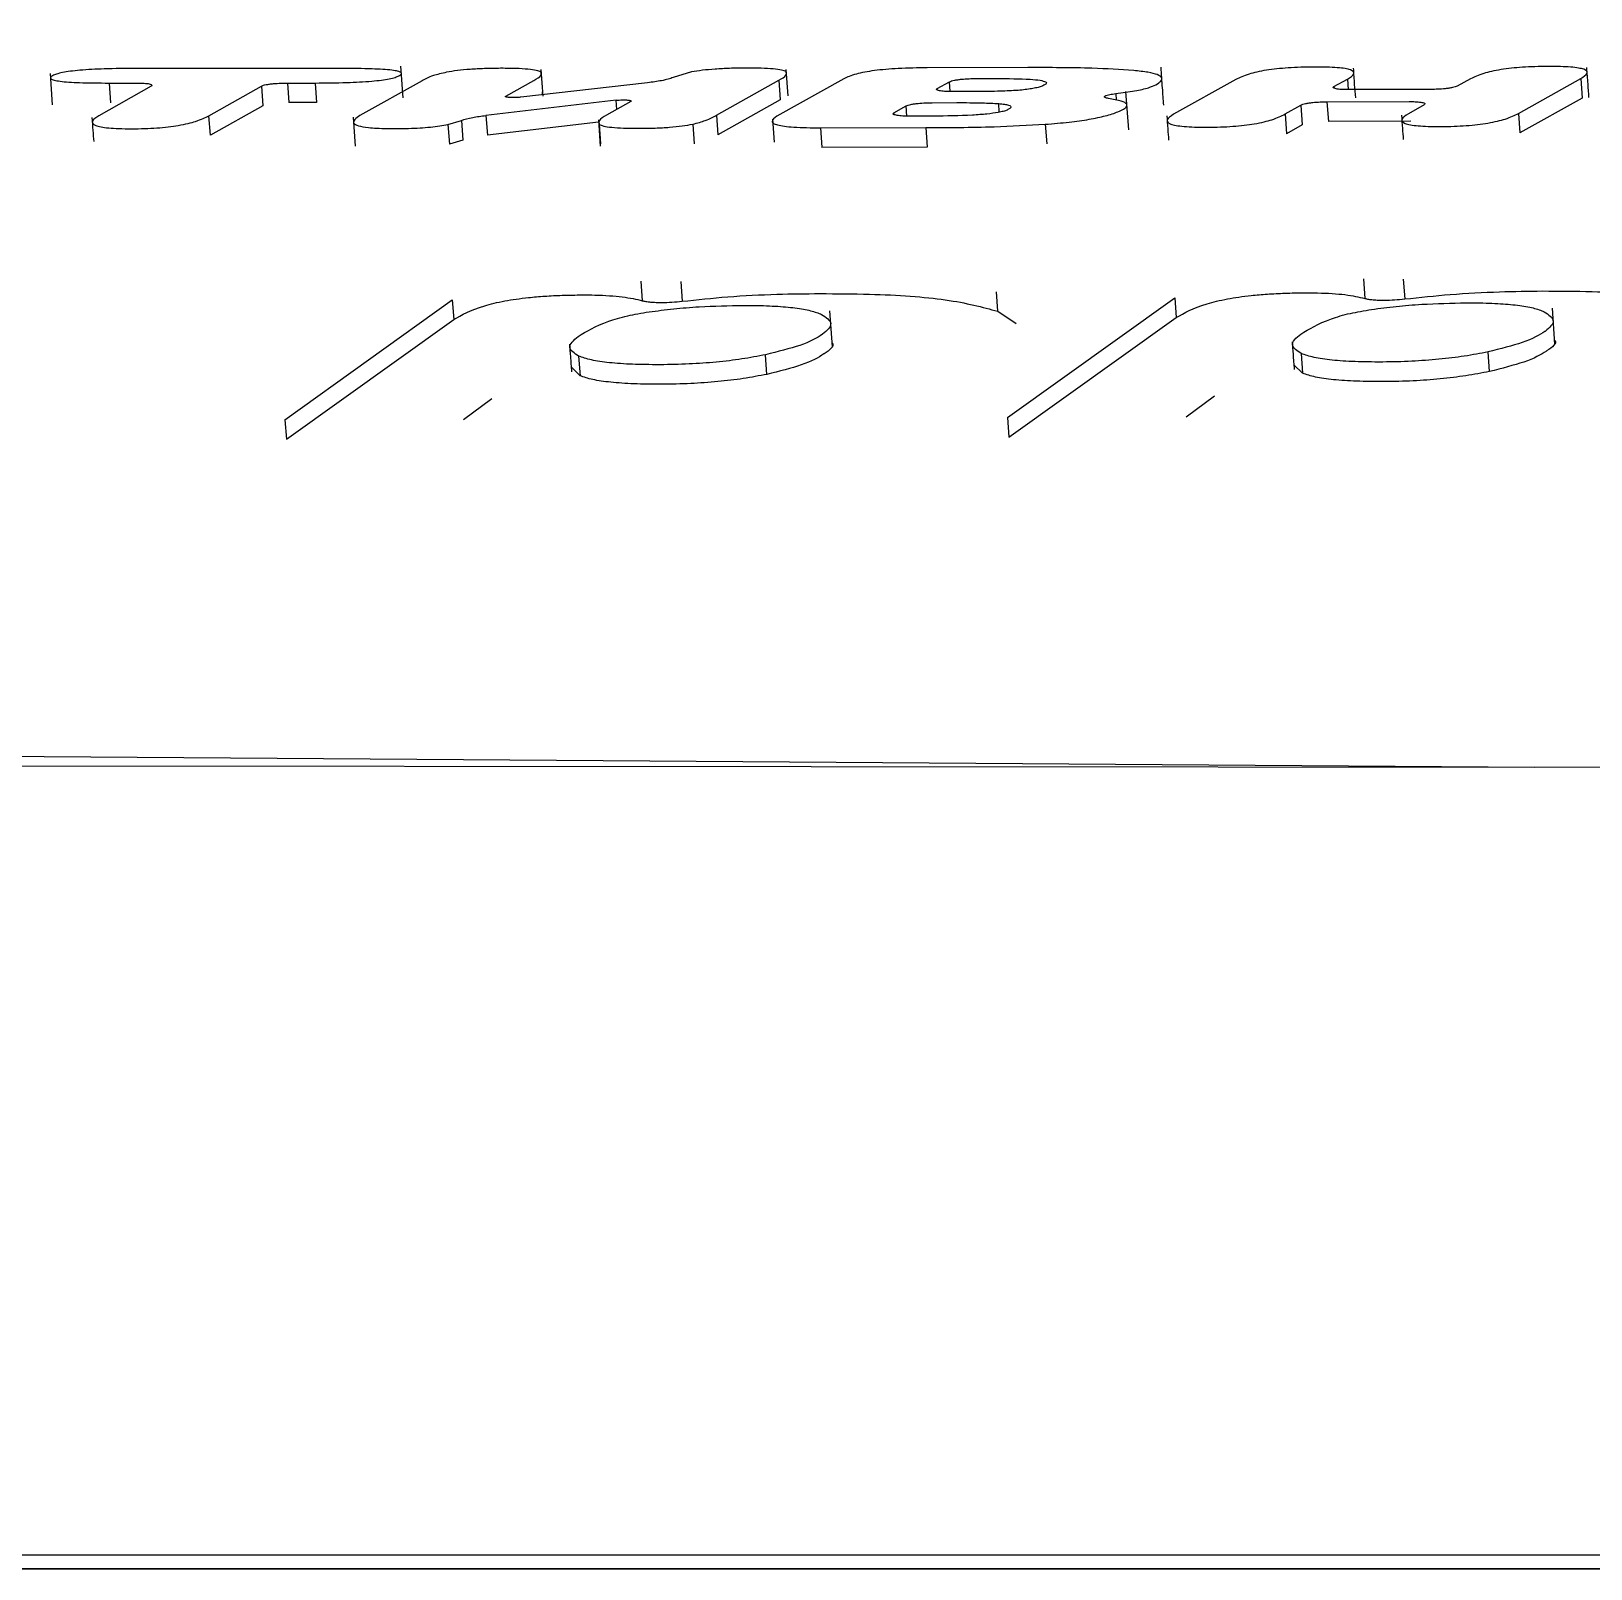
# Model space of a CAD drawing. Header units: millimetres. Extents: x -8045 to 6871, y -5915 to 5473.
# Drawn here: x -3849.11 to -3833.71, y -1022.93 to -1007.73 of the extents above; entities that cross this region are included whole.
import ezdxf

# ---------------------------------------------------------------- set-up
doc = ezdxf.new("R2010")
doc.units = ezdxf.units.MM
for name, color, linetype in [('DIKOM_ОБЪЕКТ', 7, 'Continuous'), ('DIKOM_РАЗМЕР_ЗОНА', 7, 'Continuous'), ('DIKOM_РАЗМЕР_ОБЪЕКТА', 7, 'Continuous')]:
    doc.layers.add(name, color=color, linetype=linetype)
doc.styles.add('style1', font='arial.ttf', dxfattribs={"width": 0.8})
doc.dimstyles.new('1-50', dxfattribs={"dimtxt": 300, "dimasz": 200, "dimexe": 100, "dimexo": 0, "dimgap": 100, "dimtad": 1, "dimtxsty": 'style1', "dimcen": 200, "dimclrd": 7, "dimclre": 7, "dimclrt": 7, "dimadec": 1, "dimazin": 2, "dimtfac": 1, "dimtmove": 0, "dimatfit": 2, "dimfxl": 0, "dimlwd": 25, "dimlwe": 18, "dimarcsym": 0})

# ---------------------------------------------------------------- blocks, each defined once
blk = doc.blocks.new('*D9')
at = {"layer": 'Defpoints', "color": 0, "linetype": 'Continuous', "transparency": 16777216}
for p in [(5663.543, -234.645), (-5019.6, -1388.727), (5663.543, -4701.469)]:
    blk.add_point(p, dxfattribs=at)
at = {"layer": 'DIKOM_РАЗМЕР_ОБЪЕКТА', "color": 7, "linetype": 'Continuous', "lineweight": 18, "transparency": 16777216}
for p, q in [((5663.543, -234.645), (5663.543, -4801.469)), ((-5019.6, -1388.727), (-5019.6, -4801.469))]:
    blk.add_line(p, q, dxfattribs=at)
at = {"layer": 'DIKOM_РАЗМЕР_ОБЪЕКТА', "color": 7, "linetype": 'Continuous', "lineweight": 25, "transparency": 16777216}
blk.add_line((-4819.6, -4701.469), (5463.543, -4701.469), dxfattribs=at)
at = {"layer": 'DIKOM_РАЗМЕР_ОБЪЕКТА', "color": 7, "linetype": 'Continuous', "transparency": 16777216}
for points in [[(-4819.6, -4668.136), (-4819.6, -4734.803), (-5019.6, -4701.469)], [(5463.543, -4668.136), (5463.543, -4734.803), (5663.543, -4701.469)]]:
    blk.add_solid(points, dxfattribs=at)
at = {"layer": 'DIKOM_РАЗМЕР_ОБЪЕКТА', "color": 7, "linetype": 'Continuous', "lineweight": 15, "transparency": 16777216, "insert": (-74.375, -4448.297), "char_height": 300, "attachment_point": 5, "style": 'style1'}
blk.add_mtext('10700', dxfattribs=at)
blk = doc.blocks.new('*D10')
at = {"layer": 'Defpoints', "color": 0, "linetype": 'Continuous', "transparency": 16777216}
for p in [(-1653.813, 3474.95), (-5616.456, -3083.398), (491.015, -3083.398)]:
    blk.add_point(p, dxfattribs=at)
at = {"layer": 'DIKOM_РАЗМЕР_ОБЪЕКТА', "color": 7, "linetype": 'Continuous', "lineweight": 18, "transparency": 16777216}
for p, q in [((-1653.813, 3474.95), (-5716.456, 3474.95)), ((491.015, -3083.398), (-5716.456, -3083.398))]:
    blk.add_line(p, q, dxfattribs=at)
at = {"layer": 'DIKOM_РАЗМЕР_ОБЪЕКТА', "color": 7, "linetype": 'Continuous', "lineweight": 25, "transparency": 16777216}
blk.add_line((-5616.456, 3274.95), (-5616.456, -2883.398), dxfattribs=at)
at = {"layer": 'DIKOM_РАЗМЕР_ОБЪЕКТА', "color": 7, "linetype": 'Continuous', "transparency": 16777216}
for points in [[(-5649.79, 3274.95), (-5583.123, 3274.95), (-5616.456, 3474.95)], [(-5649.79, -2883.398), (-5583.123, -2883.398), (-5616.456, -3083.398)]]:
    blk.add_solid(points, dxfattribs=at)
at = {"layer": 'DIKOM_РАЗМЕР_ОБЪЕКТА', "color": 7, "linetype": 'Continuous', "lineweight": 15, "transparency": 16777216, "insert": (-5869.628, -1326.858), "char_height": 300, "attachment_point": 5, "rotation": 90, "style": 'style1'}
blk.add_mtext('6550', dxfattribs=at)
blk = doc.blocks.new('*D11')
at = {"layer": 'Defpoints', "color": 0, "transparency": 16777216}
for p in [(6870.851, -184.645), (-7019.6, -1388.727), (-7019.6, -5814.648)]:
    blk.add_point(p, dxfattribs=at)
at = {"layer": 'DIKOM_РАЗМЕР_ЗОНА', "color": 7, "lineweight": 18, "transparency": 16777216}
for p, q in [((6870.851, -184.645), (6870.851, -5914.648)), ((-7019.6, -1388.727), (-7019.6, -5914.648))]:
    blk.add_line(p, q, dxfattribs=at)
at = {"layer": 'DIKOM_РАЗМЕР_ЗОНА', "color": 7, "lineweight": 25, "transparency": 16777216}
blk.add_line((6670.851, -5814.648), (-6819.6, -5814.648), dxfattribs=at)
at = {"layer": 'DIKOM_РАЗМЕР_ЗОНА', "color": 7, "transparency": 16777216}
for points in [[(-6819.6, -5781.314), (-6819.6, -5847.981), (-7019.6, -5814.648)], [(6670.851, -5781.314), (6670.851, -5847.981), (6870.851, -5814.648)]]:
    blk.add_solid(points, dxfattribs=at)
at = {"layer": 'DIKOM_РАЗМЕР_ЗОНА', "color": 7, "transparency": 16777216, "insert": (-74.375, -5561.374), "char_height": 300, "attachment_point": 5, "style": 'style1'}
blk.add_mtext('13900', dxfattribs=at)
blk = doc.blocks.new('*D12')
at = {"layer": 'Defpoints', "color": 0, "transparency": 16777216}
for p in [(-2189.606, 5472.652), (-7595.212, -5084.969), (-495.584, -5084.969)]:
    blk.add_point(p, dxfattribs=at)
at = {"layer": 'DIKOM_РАЗМЕР_ЗОНА', "color": 7, "lineweight": 18, "transparency": 16777216}
for p, q in [((-2189.606, 5472.652), (-7695.212, 5472.652)), ((-495.584, -5084.969), (-7695.212, -5084.969))]:
    blk.add_line(p, q, dxfattribs=at)
at = {"layer": 'DIKOM_РАЗМЕР_ЗОНА', "color": 7, "lineweight": 25, "transparency": 16777216}
blk.add_line((-7595.212, 5272.652), (-7595.212, -4884.969), dxfattribs=at)
at = {"layer": 'DIKOM_РАЗМЕР_ЗОНА', "color": 7, "transparency": 16777216}
for points in [[(-7628.545, 5272.652), (-7561.879, 5272.652), (-7595.212, 5472.652)], [(-7628.545, -4884.969), (-7561.879, -4884.969), (-7595.212, -5084.969)]]:
    blk.add_solid(points, dxfattribs=at)
at = {"layer": 'DIKOM_РАЗМЕР_ЗОНА', "color": 7, "transparency": 16777216, "insert": (-7848.384, -1452.593), "char_height": 300, "attachment_point": 5, "rotation": 90, "style": 'style1'}
blk.add_mtext('10550', dxfattribs=at)

msp = doc.modelspace()

# ---------------------------------------------------------------- linework, layer by layer
at = {"layer": 'DIKOM_ОБЪЕКТ', "color": 7, "linetype": 'Continuous', "lineweight": 15}
for p, q in [((-3848.925, -1008.153), (-3848.903, -1008.463)), ((-3846.041, -1008.103), (-3848.079, -1008.104)), ((-3845.25, -1008.224), (-3845.865, -1008.569)), ((-3845.436, -1008.392), (-3845.459, -1008.082)), ((-3844.424, -1008.376), (-3844.148, -1008.222)), ((-3844.055, -1008.377), (-3844.074, -1008.114)), ((-3842.588, -1008.138), (-3842.771, -1008.193)), ((-3842.342, -1008.565), (-3841.727, -1008.22)), ((-3841.086, -1008.205), (-3841.747, -1008.576)), ((-3841.727, -1008.22), (-3841.713, -1008.414)), ((-3841.634, -1008.374), (-3841.653, -1008.112)), ((-3839.269, -1008.095), (-3840.261, -1008.097)), ((-3840.162, -1008.301), (-3840.041, -1008.234)), ((-3840.034, -1008.331), (-3840.041, -1008.234)), ((-3839.783, -1008.203), (-3839.582, -1008.203)), ((-3837.213, -1008.211), (-3837.828, -1008.556)), ((-3836.244, -1008.282), (-3836.111, -1008.209)), ((-3836.111, -1008.209), (-3836.104, -1008.312)), ((-3834.894, -1008.205), (-3835.027, -1008.279)), ((-3834.421, -1008.547), (-3833.807, -1008.202)), ((-3833.807, -1008.202), (-3833.793, -1008.397)), ((-3847.926, -1008.278), (-3848.444, -1008.57)), ((-3848.342, -1008.247), (-3848.072, -1008.247)), ((-3848.342, -1008.247), (-3848.328, -1008.442)), ((-3847.356, -1008.57), (-3846.838, -1008.278)), ((-3846.838, -1008.278), (-3846.824, -1008.472)), ((-3846.579, -1008.247), (-3846.307, -1008.247)), ((-3846.579, -1008.247), (-3846.566, -1008.441)), ((-3846.307, -1008.247), (-3846.293, -1008.441)), ((-3844.424, -1008.376), (-3844.423, -1008.384)), ((-3843.023, -1008.244), (-3844.274, -1008.387)), ((-3844.063, -1008.333), (-3844.064, -1008.363)), ((-3840.16, -1008.317), (-3840.162, -1008.301)), ((-3839.773, -1008.331), (-3840.015, -1008.332)), ((-3838.399, -1008.352), (-3838.394, -1008.416)), ((-3838.271, -1008.711), (-3838.298, -1008.332)), ((-3836.244, -1008.282), (-3836.243, -1008.298)), ((-3835.285, -1008.31), (-3836.098, -1008.312)), ((-3846.824, -1008.472), (-3847.342, -1008.764)), ((-3846.293, -1008.441), (-3846.566, -1008.441)), ((-3843.332, -1008.418), (-3844.62, -1008.568)), ((-3843.189, -1008.43), (-3843.429, -1008.566)), ((-3843.326, -1008.508), (-3843.332, -1008.418)), ((-3841.713, -1008.414), (-3842.328, -1008.76)), ((-3840.59, -1008.542), (-3840.47, -1008.474)), ((-3840.589, -1008.559), (-3840.59, -1008.542)), ((-3840.463, -1008.574), (-3840.47, -1008.474)), ((-3840.211, -1008.442), (-3839.969, -1008.441)), ((-3839.549, -1008.536), (-3839.555, -1008.45)), ((-3836.726, -1008.553), (-3836.571, -1008.465)), ((-3836.571, -1008.465), (-3836.557, -1008.66)), ((-3836.313, -1008.433), (-3835.5, -1008.431)), ((-3836.313, -1008.433), (-3836.299, -1008.627)), ((-3835.354, -1008.462), (-3835.508, -1008.55)), ((-3833.793, -1008.397), (-3834.408, -1008.741)), ((-3847.342, -1008.764), (-3847.356, -1008.57)), ((-3845.931, -1008.584), (-3845.911, -1008.87)), ((-3844.995, -1008.656), (-3844.862, -1008.616)), ((-3844.995, -1008.656), (-3844.981, -1008.851)), ((-3844.862, -1008.616), (-3844.848, -1008.811)), ((-3844.62, -1008.568), (-3844.606, -1008.762)), ((-3843.507, -1008.634), (-3844.606, -1008.762)), ((-3843.508, -1008.611), (-3843.49, -1008.87)), ((-3843.501, -1008.655), (-3843.487, -1008.849)), ((-3842.576, -1008.654), (-3842.563, -1008.848)), ((-3842.342, -1008.565), (-3842.328, -1008.76)), ((-3841.789, -1008.604), (-3841.772, -1008.831)), ((-3841.316, -1008.69), (-3840.276, -1008.688)), ((-3841.316, -1008.69), (-3841.302, -1008.884)), ((-3840.201, -1008.574), (-3840.443, -1008.574)), ((-3840.276, -1008.688), (-3840.262, -1008.882)), ((-3839.095, -1008.655), (-3839.081, -1008.849)), ((-3836.726, -1008.553), (-3836.712, -1008.748)), ((-3836.557, -1008.66), (-3836.712, -1008.748)), ((-3835.486, -1008.625), (-3836.299, -1008.627)), ((-3834.421, -1008.547), (-3834.408, -1008.741)), ((-3844.848, -1008.811), (-3844.981, -1008.851)), ((-3840.262, -1008.882), (-3841.302, -1008.884)), ((-3843.09, -1010.204), (-3843.076, -1010.398)), ((-3842.696, -1010.21), (-3842.682, -1010.404)), ((-3835.953, -1010.182), (-3835.939, -1010.376)), ((-3835.559, -1010.187), (-3835.545, -1010.381)), ((-3846.605, -1011.574), (-3844.952, -1010.39)), ((-3844.952, -1010.39), (-3844.938, -1010.584)), ((-3839.565, -1010.503), (-3839.578, -1010.309)), ((-3839.468, -1011.553), (-3837.814, -1010.371)), ((-3837.814, -1010.371), (-3837.801, -1010.565)), ((-3841.198, -1010.855), (-3841.223, -1010.499)), ((-3839.565, -1010.503), (-3839.382, -1010.622)), ((-3834.061, -1010.828), (-3834.086, -1010.471)), ((-3846.591, -1011.768), (-3844.938, -1010.584)), ((-3839.454, -1011.746), (-3837.801, -1010.565)), ((-3843.704, -1010.946), (-3843.69, -1011.14)), ((-3841.845, -1011.126), (-3841.858, -1010.932)), ((-3836.567, -1010.921), (-3836.553, -1011.115)), ((-3834.708, -1011.098), (-3834.722, -1010.904)), ((-3843.69, -1011.14), (-3843.776, -1011.056)), ((-3836.553, -1011.115), (-3836.639, -1011.032)), ((-3844.563, -1011.367), (-3844.842, -1011.575)), ((-3837.425, -1011.342), (-3837.705, -1011.55)), ((-3846.605, -1011.574), (-3846.591, -1011.768)), ((-3839.468, -1011.553), (-3839.454, -1011.746)), ((-3814.907, -1015.024), (-3851.362, -1014.997)), ((-3834.261, -1015.01), (-3851.153, -1014.889)), ((-3747.063, -1022.794), (-4024.736, -1022.794)), ((-3747.321, -1022.929), (-4024.736, -1022.929)), ((-4024.735, -1022.929), (-3747.321, -1022.929))]:
    msp.add_line(p, q, dxfattribs=at)
for points, knots in [([(-3848.901, -1008.175), (-3848.901, -1008.175), (-3848.909, -1008.181), (-3848.926, -1008.192), (-3848.92, -1008.207), (-3848.888, -1008.22), (-3848.804, -1008.234), (-3848.619, -1008.246), (-3848.442, -1008.247), (-3848.342, -1008.247)], [0, 0, 0, 0, 0.001185, 0.119304, 0.226688, 0.329944, 0.435967, 0.681438, 1, 1, 1, 1]), ([(-3848.079, -1008.104), (-3848.181, -1008.104), (-3848.363, -1008.105), (-3848.59, -1008.117), (-3848.726, -1008.131), (-3848.805, -1008.144), (-3848.866, -1008.159), (-3848.889, -1008.169), (-3848.901, -1008.175)], [0, 0, 0, 0, 0.319369, 0.5652, 0.671457, 0.7749, 0.882721, 1, 1, 1, 1]), ([(-3846.307, -1008.247), (-3846.203, -1008.246), (-3846.019, -1008.245), (-3845.79, -1008.233), (-3845.651, -1008.219), (-3845.572, -1008.206), (-3845.508, -1008.191), (-3845.492, -1008.179), (-3845.474, -1008.174), (-3845.474, -1008.174)], [0, 0, 0, 0, 0.320508, 0.566644, 0.672895, 0.77569, 0.882354, 0.999462, 1, 1, 1, 1]), ([(-3845.474, -1008.174), (-3845.466, -1008.169), (-3845.449, -1008.158), (-3845.456, -1008.143), (-3845.488, -1008.13), (-3845.573, -1008.116), (-3845.76, -1008.105), (-3845.939, -1008.104), (-3846.041, -1008.103)], [0, 0, 0, 0, 0.117124, 0.22421, 0.32726, 0.433438, 0.679596, 1, 1, 1, 1]), ([(-3845.009, -1008.141), (-3845.056, -1008.152), (-3845.166, -1008.178), (-3845.219, -1008.207), (-3845.25, -1008.224)], [0, 0, 0, 0, 0.422082, 1, 1, 1, 1]), ([(-3844.467, -1008.102), (-3844.47, -1008.102), (-3844.525, -1008.102), (-3844.629, -1008.104), (-3844.776, -1008.111), (-3844.908, -1008.123), (-3844.975, -1008.135), (-3845.009, -1008.141)], [0, 0, 0, 0, 0.014729, 0.289406, 0.532419, 0.761938, 1, 1, 1, 1]), ([(-3844.077, -1008.139), (-3844.09, -1008.133), (-3844.114, -1008.122), (-3844.202, -1008.11), (-3844.323, -1008.103), (-3844.418, -1008.102), (-3844.467, -1008.102)], [0, 0, 0, 0, 0.242162, 0.476909, 0.72783, 1, 1, 1, 1]), ([(-3844.148, -1008.222), (-3844.118, -1008.206), (-3844.066, -1008.177), (-3844.074, -1008.15), (-3844.077, -1008.139)], [0, 0, 0, 0, 0.587385, 1, 1, 1, 1]), ([(-3842.771, -1008.193), (-3842.786, -1008.199), (-3842.815, -1008.209), (-3842.897, -1008.228), (-3842.975, -1008.238), (-3843.023, -1008.244)], [0, 0, 0, 0, 0.296731, 0.562441, 1, 1, 1, 1]), ([(-3842.046, -1008.1), (-3842.049, -1008.1), (-3842.104, -1008.1), (-3842.207, -1008.101), (-3842.354, -1008.109), (-3842.487, -1008.121), (-3842.554, -1008.132), (-3842.588, -1008.138)], [0, 0, 0, 0, 0.014729, 0.289407, 0.532414, 0.761944, 1, 1, 1, 1]), ([(-3841.656, -1008.136), (-3841.668, -1008.13), (-3841.693, -1008.119), (-3841.781, -1008.107), (-3841.902, -1008.101), (-3841.997, -1008.1), (-3842.046, -1008.1)], [0, 0, 0, 0, 0.242186, 0.476912, 0.727845, 1, 1, 1, 1]), ([(-3841.727, -1008.22), (-3841.697, -1008.203), (-3841.645, -1008.174), (-3841.653, -1008.147), (-3841.656, -1008.136)], [0, 0, 0, 0, 0.587274, 1, 1, 1, 1]), ([(-3840.261, -1008.097), (-3840.356, -1008.098), (-3840.494, -1008.1), (-3840.672, -1008.112), (-3840.786, -1008.124), (-3840.884, -1008.14), (-3841.003, -1008.167), (-3841.052, -1008.189), (-3841.086, -1008.205)], [0, 0, 0, 0, 0.256064, 0.367879, 0.476534, 0.588458, 0.710179, 1, 1, 1, 1]), ([(-3840.041, -1008.234), (-3840.035, -1008.232), (-3840.024, -1008.227), (-3839.995, -1008.22), (-3839.961, -1008.214), (-3839.913, -1008.208), (-3839.851, -1008.204), (-3839.804, -1008.203), (-3839.783, -1008.203)], [0, 0, 0, 0, 0.154953, 0.301251, 0.43938, 0.568375, 0.800807, 1, 1, 1, 1]), ([(-3839.582, -1008.203), (-3839.462, -1008.203), (-3839.298, -1008.204), (-3839.142, -1008.219), (-3839.082, -1008.236), (-3839.082, -1008.252), (-3839.099, -1008.263), (-3839.103, -1008.266)], [0, 0, 0, 0, 0.42864, 0.593219, 0.744081, 0.930391, 1, 1, 1, 1]), ([(-3838.222, -1008.123), (-3838.356, -1008.115), (-3838.671, -1008.095), (-3839.05, -1008.095), (-3839.269, -1008.095)], [0, 0, 0, 0, 0.42331, 1, 1, 1, 1]), ([(-3838.003, -1008.264), (-3837.983, -1008.252), (-3837.945, -1008.228), (-3837.938, -1008.194), (-3837.98, -1008.164), (-3838.073, -1008.14), (-3838.172, -1008.129), (-3838.222, -1008.123)], [0, 0, 0, 0, 0.214962, 0.425908, 0.619752, 0.807181, 1, 1, 1, 1]), ([(-3837.925, -1008.465), (-3837.929, -1008.409), (-3837.938, -1008.284), (-3837.947, -1008.159), (-3837.952, -1008.09)], [0, 0, 0, 0, 0.452433, 1, 1, 1, 1]), ([(-3836.43, -1008.089), (-3836.433, -1008.089), (-3836.48, -1008.089), (-3836.568, -1008.091), (-3836.695, -1008.097), (-3836.811, -1008.107), (-3836.957, -1008.126), (-3837.111, -1008.162), (-3837.176, -1008.194), (-3837.213, -1008.211)], [0, 0, 0, 0, 0.007697, 0.124575, 0.231079, 0.333767, 0.439497, 0.683505, 1, 1, 1, 1]), ([(-3836.111, -1008.209), (-3836.083, -1008.191), (-3836.033, -1008.159), (-3836.054, -1008.123), (-3836.129, -1008.104), (-3836.21, -1008.095), (-3836.312, -1008.09), (-3836.391, -1008.089), (-3836.43, -1008.089)], [0, 0, 0, 0, 0.324709, 0.57326, 0.67989, 0.783015, 0.890192, 1, 1, 1, 1]), ([(-3836.029, -1008.395), (-3836.033, -1008.351), (-3836.04, -1008.253), (-3836.047, -1008.155), (-3836.05, -1008.101)], [0, 0, 0, 0, 0.452469, 1, 1, 1, 1]), ([(-3833.807, -1008.202), (-3833.779, -1008.185), (-3833.729, -1008.153), (-3833.75, -1008.117), (-3833.824, -1008.099), (-3833.903, -1008.089), (-3834.007, -1008.084), (-3834.128, -1008.083), (-3834.256, -1008.085), (-3834.381, -1008.091), (-3834.495, -1008.101), (-3834.64, -1008.12), (-3834.792, -1008.156), (-3834.857, -1008.187), (-3834.894, -1008.205)], [0, 0, 0, 0, 0.161186, 0.284845, 0.337925, 0.389211, 0.442298, 0.500584, 0.558655, 0.611609, 0.662757, 0.715753, 0.839146, 1, 1, 1, 1]), ([(-3833.725, -1008.389), (-3833.728, -1008.345), (-3833.735, -1008.247), (-3833.742, -1008.149), (-3833.746, -1008.095)], [0, 0, 0, 0, 0.452449, 1, 1, 1, 1]), ([(-3848.072, -1008.247), (-3848.052, -1008.247), (-3848.007, -1008.248), (-3847.962, -1008.252), (-3847.934, -1008.258), (-3847.921, -1008.264), (-3847.915, -1008.271), (-3847.922, -1008.276), (-3847.926, -1008.278)], [0, 0, 0, 0, 0.197493, 0.42912, 0.558905, 0.69699, 0.844104, 1, 1, 1, 1]), ([(-3846.838, -1008.278), (-3846.832, -1008.275), (-3846.821, -1008.27), (-3846.792, -1008.263), (-3846.758, -1008.258), (-3846.71, -1008.252), (-3846.648, -1008.248), (-3846.601, -1008.247), (-3846.579, -1008.247)], [0, 0, 0, 0, 0.155454, 0.302468, 0.440497, 0.570014, 0.802272, 1, 1, 1, 1]), ([(-3844.351, -1008.391), (-3844.361, -1008.391), (-3844.383, -1008.391), (-3844.406, -1008.389), (-3844.42, -1008.386), (-3844.426, -1008.383), (-3844.429, -1008.38), (-3844.426, -1008.377), (-3844.424, -1008.376)], [0, 0, 0, 0, 0.198271, 0.42941, 0.559247, 0.697326, 0.84446, 1, 1, 1, 1]), ([(-3844.274, -1008.387), (-3844.28, -1008.388), (-3844.292, -1008.39), (-3844.312, -1008.391), (-3844.331, -1008.392), (-3844.344, -1008.391), (-3844.351, -1008.391)], [0, 0, 0, 0, 0.249953, 0.501233, 0.750379, 1, 1, 1, 1]), ([(-3840.015, -1008.332), (-3840.035, -1008.331), (-3840.08, -1008.331), (-3840.125, -1008.327), (-3840.153, -1008.321), (-3840.167, -1008.316), (-3840.171, -1008.308), (-3840.165, -1008.303), (-3840.162, -1008.301)], [0, 0, 0, 0, 0.196882, 0.428463, 0.558306, 0.696673, 0.843964, 1, 1, 1, 1]), ([(-3839.364, -1008.32), (-3839.422, -1008.323), (-3839.56, -1008.331), (-3839.695, -1008.331), (-3839.773, -1008.331)], [0, 0, 0, 0, 0.419817, 1, 1, 1, 1]), ([(-3839.103, -1008.266), (-3839.113, -1008.271), (-3839.132, -1008.28), (-3839.175, -1008.293), (-3839.228, -1008.304), (-3839.291, -1008.313), (-3839.34, -1008.318), (-3839.364, -1008.32)], [0, 0, 0, 0, 0.237273, 0.446215, 0.636309, 0.817275, 1, 1, 1, 1]), ([(-3838.471, -1008.399), (-3838.484, -1008.397), (-3838.505, -1008.392), (-3838.513, -1008.384), (-3838.508, -1008.376), (-3838.488, -1008.368), (-3838.454, -1008.359), (-3838.42, -1008.355), (-3838.399, -1008.352)], [0, 0, 0, 0, 0.21235, 0.347007, 0.500337, 0.657038, 0.792542, 1, 1, 1, 1]), ([(-3838.399, -1008.352), (-3838.334, -1008.343), (-3838.204, -1008.326), (-3838.07, -1008.295), (-3838.024, -1008.274), (-3838.003, -1008.264)], [0, 0, 0, 0, 0.348386, 0.69144, 1, 1, 1, 1]), ([(-3836.098, -1008.312), (-3836.118, -1008.312), (-3836.162, -1008.312), (-3836.207, -1008.308), (-3836.235, -1008.302), (-3836.249, -1008.296), (-3836.254, -1008.289), (-3836.248, -1008.284), (-3836.244, -1008.282)], [0, 0, 0, 0, 0.196642, 0.427858, 0.557624, 0.696099, 0.843566, 1, 1, 1, 1]), ([(-3835.027, -1008.279), (-3835.032, -1008.281), (-3835.043, -1008.286), (-3835.072, -1008.293), (-3835.106, -1008.299), (-3835.154, -1008.305), (-3835.216, -1008.309), (-3835.263, -1008.31), (-3835.285, -1008.31)], [0, 0, 0, 0, 0.154009, 0.299522, 0.436616, 0.565862, 0.799305, 1, 1, 1, 1]), ([(-3843.332, -1008.418), (-3843.323, -1008.417), (-3843.304, -1008.415), (-3843.273, -1008.414), (-3843.245, -1008.414), (-3843.222, -1008.415), (-3843.204, -1008.417), (-3843.191, -1008.42), (-3843.182, -1008.424), (-3843.186, -1008.428), (-3843.189, -1008.43)], [0, 0, 0, 0, 0.126792, 0.252813, 0.377147, 0.499914, 0.595854, 0.710755, 0.845664, 1, 1, 1, 1]), ([(-3840.443, -1008.574), (-3840.464, -1008.574), (-3840.508, -1008.574), (-3840.553, -1008.569), (-3840.581, -1008.563), (-3840.595, -1008.558), (-3840.6, -1008.55), (-3840.593, -1008.545), (-3840.59, -1008.542)], [0, 0, 0, 0, 0.19687, 0.428909, 0.558289, 0.696717, 0.843926, 1, 1, 1, 1]), ([(-3840.47, -1008.474), (-3840.464, -1008.471), (-3840.453, -1008.466), (-3840.424, -1008.459), (-3840.39, -1008.453), (-3840.342, -1008.447), (-3840.28, -1008.443), (-3840.233, -1008.442), (-3840.211, -1008.442)], [0, 0, 0, 0, 0.154792, 0.301127, 0.438709, 0.56833, 0.800787, 1, 1, 1, 1]), ([(-3839.457, -1008.507), (-3839.462, -1008.509), (-3839.475, -1008.516), (-3839.507, -1008.527), (-3839.569, -1008.541), (-3839.673, -1008.555), (-3839.895, -1008.571), (-3840.073, -1008.573), (-3840.201, -1008.574)], [0, 0, 0, 0, 0.05556, 0.153421, 0.24518, 0.39378, 0.559986, 1, 1, 1, 1]), ([(-3839.969, -1008.441), (-3839.883, -1008.441), (-3839.736, -1008.441), (-3839.608, -1008.448), (-3839.555, -1008.45)], [0, 0, 0, 0, 0.590352, 1, 1, 1, 1]), ([(-3839.555, -1008.45), (-3839.535, -1008.452), (-3839.496, -1008.456), (-3839.456, -1008.465), (-3839.435, -1008.476), (-3839.433, -1008.49), (-3839.448, -1008.501), (-3839.457, -1008.507)], [0, 0, 0, 0, 0.185553, 0.363551, 0.544736, 0.739197, 1, 1, 1, 1]), ([(-3839.095, -1008.655), (-3839.015, -1008.648), (-3838.858, -1008.635), (-3838.654, -1008.606), (-3838.49, -1008.571), (-3838.384, -1008.536), (-3838.339, -1008.513), (-3838.322, -1008.504)], [0, 0, 0, 0, 0.209249, 0.41038, 0.61761, 0.844766, 1, 1, 1, 1]), ([(-3838.322, -1008.504), (-3838.316, -1008.501), (-3838.291, -1008.485), (-3838.279, -1008.457), (-3838.336, -1008.424), (-3838.425, -1008.408), (-3838.471, -1008.399)], [0, 0, 0, 0, 0.081091, 0.387448, 0.682661, 1, 1, 1, 1]), ([(-3836.571, -1008.465), (-3836.566, -1008.463), (-3836.555, -1008.458), (-3836.526, -1008.45), (-3836.492, -1008.444), (-3836.444, -1008.438), (-3836.382, -1008.434), (-3836.335, -1008.433), (-3836.313, -1008.433)], [0, 0, 0, 0, 0.154503, 0.300706, 0.438266, 0.567401, 0.800013, 1, 1, 1, 1]), ([(-3835.5, -1008.431), (-3835.48, -1008.431), (-3835.436, -1008.431), (-3835.391, -1008.435), (-3835.363, -1008.441), (-3835.349, -1008.447), (-3835.344, -1008.454), (-3835.35, -1008.459), (-3835.354, -1008.462)], [0, 0, 0, 0, 0.194449, 0.425769, 0.555417, 0.694478, 0.842622, 1, 1, 1, 1]), ([(-3848.444, -1008.57), (-3848.472, -1008.589), (-3848.522, -1008.622), (-3848.501, -1008.661), (-3848.427, -1008.681), (-3848.348, -1008.692), (-3848.244, -1008.698), (-3848.122, -1008.699), (-3847.995, -1008.698), (-3847.87, -1008.692), (-3847.755, -1008.681), (-3847.611, -1008.66), (-3847.458, -1008.622), (-3847.393, -1008.589), (-3847.356, -1008.57)], [0, 0, 0, 0, 0.161583, 0.285375, 0.338409, 0.389554, 0.442506, 0.500528, 0.55833, 0.611075, 0.662098, 0.715053, 0.838658, 1, 1, 1, 1]), ([(-3848.512, -1008.587), (-3848.508, -1008.63), (-3848.503, -1008.71), (-3848.497, -1008.789), (-3848.494, -1008.826)], [0, 0, 0, 0, 0.542496, 1, 1, 1, 1]), ([(-3845.865, -1008.569), (-3845.902, -1008.595), (-3845.954, -1008.631), (-3845.89, -1008.67), (-3845.801, -1008.687), (-3845.697, -1008.694), (-3845.609, -1008.697), (-3845.549, -1008.697), (-3845.525, -1008.697)], [0, 0, 0, 0, 0.433082, 0.598156, 0.747321, 0.838071, 0.935025, 1, 1, 1, 1]), ([(-3845.525, -1008.697), (-3845.479, -1008.697), (-3845.395, -1008.696), (-3845.273, -1008.691), (-3845.167, -1008.683), (-3845.072, -1008.671), (-3845.021, -1008.661), (-3844.995, -1008.656)], [0, 0, 0, 0, 0.246913, 0.443447, 0.627274, 0.809182, 1, 1, 1, 1]), ([(-3844.862, -1008.616), (-3844.829, -1008.606), (-3844.77, -1008.588), (-3844.666, -1008.574), (-3844.62, -1008.568)], [0, 0, 0, 0, 0.557314, 1, 1, 1, 1]), ([(-3843.429, -1008.566), (-3843.459, -1008.584), (-3843.511, -1008.614), (-3843.504, -1008.643), (-3843.501, -1008.655)], [0, 0, 0, 0, 0.587542, 1, 1, 1, 1]), ([(-3843.501, -1008.655), (-3843.489, -1008.661), (-3843.466, -1008.673), (-3843.379, -1008.686), (-3843.257, -1008.694), (-3843.11, -1008.695), (-3842.955, -1008.693), (-3842.807, -1008.685), (-3842.675, -1008.672), (-3842.61, -1008.66), (-3842.576, -1008.654)], [0, 0, 0, 0, 0.120471, 0.236384, 0.359709, 0.500246, 0.640829, 0.763902, 0.879642, 1, 1, 1, 1]), ([(-3842.576, -1008.654), (-3842.532, -1008.642), (-3842.425, -1008.613), (-3842.373, -1008.583), (-3842.342, -1008.565)], [0, 0, 0, 0, 0.41279, 1, 1, 1, 1]), ([(-3841.747, -1008.576), (-3841.771, -1008.593), (-3841.805, -1008.617), (-3841.785, -1008.646), (-3841.744, -1008.662), (-3841.675, -1008.675), (-3841.541, -1008.688), (-3841.408, -1008.689), (-3841.316, -1008.69)], [0, 0, 0, 0, 0.291079, 0.413112, 0.525261, 0.633649, 0.745176, 1, 1, 1, 1]), ([(-3840.276, -1008.688), (-3840.053, -1008.687), (-3839.664, -1008.686), (-3839.264, -1008.664), (-3839.095, -1008.655)], [0, 0, 0, 0, 0.575696, 1, 1, 1, 1]), ([(-3837.828, -1008.556), (-3837.856, -1008.575), (-3837.905, -1008.608), (-3837.883, -1008.646), (-3837.807, -1008.667), (-3837.726, -1008.677), (-3837.62, -1008.683), (-3837.537, -1008.684), (-3837.492, -1008.684), (-3837.49, -1008.684)], [0, 0, 0, 0, 0.317981, 0.562947, 0.668804, 0.771474, 0.877983, 0.994883, 1, 1, 1, 1]), ([(-3837.895, -1008.57), (-3837.891, -1008.613), (-3837.886, -1008.694), (-3837.88, -1008.774), (-3837.877, -1008.811)], [0, 0, 0, 0, 0.540317, 1, 1, 1, 1]), ([(-3837.49, -1008.684), (-3837.448, -1008.683), (-3837.367, -1008.682), (-3837.243, -1008.676), (-3837.128, -1008.665), (-3836.982, -1008.644), (-3836.829, -1008.606), (-3836.763, -1008.572), (-3836.726, -1008.553)], [0, 0, 0, 0, 0.111007, 0.216821, 0.319297, 0.425536, 0.67442, 1, 1, 1, 1]), ([(-3835.508, -1008.55), (-3835.537, -1008.569), (-3835.587, -1008.602), (-3835.567, -1008.64), (-3835.493, -1008.66), (-3835.415, -1008.671), (-3835.311, -1008.676), (-3835.189, -1008.678), (-3835.061, -1008.675), (-3834.937, -1008.669), (-3834.822, -1008.658), (-3834.677, -1008.637), (-3834.524, -1008.599), (-3834.459, -1008.566), (-3834.421, -1008.547)], [0, 0, 0, 0, 0.16184, 0.28578, 0.338817, 0.389912, 0.442655, 0.500501, 0.558316, 0.611062, 0.661981, 0.714937, 0.838588, 1, 1, 1, 1]), ([(-3835.577, -1008.565), (-3835.574, -1008.608), (-3835.568, -1008.688), (-3835.562, -1008.769), (-3835.56, -1008.805)], [0, 0, 0, 0, 0.54311, 1, 1, 1, 1]), ([(-3844.938, -1010.584), (-3844.858, -1010.538), (-3844.748, -1010.473), (-3844.45, -1010.4), (-3844.235, -1010.369), (-3844.037, -1010.352), (-3843.857, -1010.343), (-3843.735, -1010.342), (-3843.669, -1010.341)], [0, 0, 0, 0, 0.411594, 0.570438, 0.712894, 0.800509, 0.892265, 1, 1, 1, 1]), ([(-3843.669, -1010.341), (-3843.627, -1010.341), (-3843.482, -1010.342), (-3843.25, -1010.357), (-3843.135, -1010.384), (-3843.076, -1010.398)], [0, 0, 0, 0, 0.166742, 0.571571, 1, 1, 1, 1]), ([(-3842.682, -1010.404), (-3842.534, -1010.388), (-3842.231, -1010.355), (-3841.76, -1010.332), (-3841.462, -1010.329), (-3841.321, -1010.328)], [0, 0, 0, 0, 0.33742, 0.688243, 1, 1, 1, 1]), ([(-3841.321, -1010.328), (-3841.156, -1010.329), (-3840.697, -1010.331), (-3840.016, -1010.38), (-3839.717, -1010.461), (-3839.565, -1010.503)], [0, 0, 0, 0, 0.216317, 0.600446, 1, 1, 1, 1]), ([(-3837.801, -1010.565), (-3837.721, -1010.518), (-3837.611, -1010.453), (-3837.313, -1010.38), (-3837.097, -1010.349), (-3836.9, -1010.332), (-3836.719, -1010.322), (-3836.597, -1010.321), (-3836.532, -1010.32)], [0, 0, 0, 0, 0.411525, 0.570443, 0.712898, 0.800505, 0.892263, 1, 1, 1, 1]), ([(-3836.532, -1010.32), (-3836.489, -1010.32), (-3836.344, -1010.321), (-3836.113, -1010.335), (-3835.998, -1010.362), (-3835.939, -1010.376)], [0, 0, 0, 0, 0.166794, 0.571681, 1, 1, 1, 1]), ([(-3835.939, -1010.376), (-3835.927, -1010.378), (-3835.905, -1010.384), (-3835.858, -1010.389), (-3835.804, -1010.393), (-3835.765, -1010.393), (-3835.745, -1010.393)], [0, 0, 0, 0, 0.263156, 0.517544, 0.763425, 1, 1, 1, 1]), ([(-3835.745, -1010.393), (-3835.712, -1010.392), (-3835.644, -1010.391), (-3835.578, -1010.384), (-3835.545, -1010.381)], [0, 0, 0, 0, 0.491954, 1, 1, 1, 1]), ([(-3835.545, -1010.381), (-3835.396, -1010.365), (-3835.094, -1010.332), (-3834.623, -1010.308), (-3834.325, -1010.304), (-3834.184, -1010.302)], [0, 0, 0, 0, 0.337466, 0.688346, 1, 1, 1, 1]), ([(-3834.184, -1010.302), (-3834.019, -1010.303), (-3833.56, -1010.305), (-3832.88, -1010.352), (-3832.58, -1010.432), (-3832.428, -1010.473)], [0, 0, 0, 0, 0.216425, 0.600421, 1, 1, 1, 1]), ([(-3843.71, -1010.752), (-3843.626, -1010.701), (-3843.512, -1010.631), (-3843.243, -1010.548), (-3843.083, -1010.521), (-3843.009, -1010.508)], [0, 0, 0, 0, 0.589148, 0.811642, 1, 1, 1, 1]), ([(-3843.076, -1010.398), (-3843.065, -1010.401), (-3843.043, -1010.406), (-3842.995, -1010.412), (-3842.942, -1010.415), (-3842.902, -1010.416), (-3842.883, -1010.416)], [0, 0, 0, 0, 0.262683, 0.517026, 0.762365, 1, 1, 1, 1]), ([(-3843.009, -1010.508), (-3842.929, -1010.498), (-3842.772, -1010.478), (-3842.452, -1010.451), (-3842.221, -1010.447), (-3842.075, -1010.444)], [0, 0, 0, 0, 0.274471, 0.540477, 1, 1, 1, 1]), ([(-3842.883, -1010.416), (-3842.849, -1010.415), (-3842.781, -1010.414), (-3842.715, -1010.407), (-3842.682, -1010.404)], [0, 0, 0, 0, 0.490754, 1, 1, 1, 1]), ([(-3842.075, -1010.444), (-3842.051, -1010.444), (-3841.942, -1010.445), (-3841.761, -1010.45), (-3841.559, -1010.468), (-3841.401, -1010.496), (-3841.337, -1010.521), (-3841.304, -1010.534)], [0, 0, 0, 0, 0.069795, 0.305197, 0.529596, 0.756759, 1, 1, 1, 1]), ([(-3841.304, -1010.534), (-3841.261, -1010.563), (-3841.172, -1010.623), (-3841.252, -1010.693), (-3841.294, -1010.729)], [0, 0, 0, 0, 0.483118, 1, 1, 1, 1]), ([(-3836.572, -1010.729), (-3836.489, -1010.678), (-3836.375, -1010.607), (-3836.105, -1010.524), (-3835.945, -1010.497), (-3835.872, -1010.485)], [0, 0, 0, 0, 0.589137, 0.811647, 1, 1, 1, 1]), ([(-3835.872, -1010.485), (-3835.792, -1010.474), (-3835.635, -1010.453), (-3835.315, -1010.427), (-3835.084, -1010.422), (-3834.938, -1010.419)], [0, 0, 0, 0, 0.274533, 0.540351, 1, 1, 1, 1]), ([(-3834.938, -1010.419), (-3834.913, -1010.419), (-3834.805, -1010.419), (-3834.624, -1010.424), (-3834.422, -1010.441), (-3834.264, -1010.469), (-3834.2, -1010.494), (-3834.167, -1010.507)], [0, 0, 0, 0, 0.069801, 0.305211, 0.529601, 0.756775, 1, 1, 1, 1]), ([(-3834.167, -1010.507), (-3834.124, -1010.536), (-3834.035, -1010.595), (-3834.115, -1010.665), (-3834.157, -1010.701)], [0, 0, 0, 0, 0.4831, 1, 1, 1, 1]), ([(-3843.704, -1010.946), (-3843.746, -1010.918), (-3843.835, -1010.858), (-3843.753, -1010.789), (-3843.71, -1010.752)], [0, 0, 0, 0, 0.466699, 1, 1, 1, 1]), ([(-3843.794, -1010.828), (-3843.791, -1010.869), (-3843.785, -1010.96), (-3843.778, -1011.051), (-3843.775, -1011.1)], [0, 0, 0, 0, 0.452512, 1, 1, 1, 1]), ([(-3841.294, -1010.729), (-3841.295, -1010.729), (-3841.348, -1010.767), (-3841.481, -1010.838), (-3841.737, -1010.902), (-3841.858, -1010.932)], [0, 0, 0, 0, 0.009312, 0.526809, 1, 1, 1, 1]), ([(-3841.202, -1010.816), (-3841.201, -1010.816), (-3841.17, -1010.849), (-3841.225, -1010.886), (-3841.28, -1010.923)], [0, 0, 0, 0, 0.012873, 1, 1, 1, 1]), ([(-3836.567, -1010.921), (-3836.608, -1010.893), (-3836.698, -1010.834), (-3836.616, -1010.765), (-3836.572, -1010.729)], [0, 0, 0, 0, 0.466712, 1, 1, 1, 1]), ([(-3836.657, -1010.803), (-3836.654, -1010.845), (-3836.647, -1010.936), (-3836.641, -1011.027), (-3836.637, -1011.077)], [0, 0, 0, 0, 0.452447, 1, 1, 1, 1]), ([(-3834.157, -1010.701), (-3834.158, -1010.701), (-3834.212, -1010.737), (-3834.344, -1010.81), (-3834.6, -1010.874), (-3834.722, -1010.904)], [0, 0, 0, 0, 0.009277, 0.526786, 1, 1, 1, 1]), ([(-3834.065, -1010.788), (-3834.064, -1010.788), (-3834.033, -1010.819), (-3834.088, -1010.857), (-3834.143, -1010.894)], [0, 0, 0, 0, 0.012807, 1, 1, 1, 1]), ([(-3842.909, -1011.031), (-3842.999, -1011.03), (-3843.175, -1011.029), (-3843.405, -1011.013), (-3843.591, -1010.985), (-3843.666, -1010.959), (-3843.704, -1010.946)], [0, 0, 0, 0, 0.257168, 0.504995, 0.747368, 1, 1, 1, 1]), ([(-3841.858, -1010.932), (-3841.934, -1010.947), (-3842.081, -1010.975), (-3842.342, -1011.007), (-3842.619, -1011.026), (-3842.808, -1011.03), (-3842.905, -1011.031), (-3842.909, -1011.031)], [0, 0, 0, 0, 0.255188, 0.494251, 0.733282, 0.988592, 1, 1, 1, 1]), ([(-3841.28, -1010.923), (-3841.281, -1010.923), (-3841.333, -1010.96), (-3841.467, -1011.032), (-3841.723, -1011.095), (-3841.845, -1011.126)], [0, 0, 0, 0, 0.007913, 0.526092, 1, 1, 1, 1]), ([(-3835.772, -1011.004), (-3835.862, -1011.004), (-3836.038, -1011.003), (-3836.268, -1010.987), (-3836.454, -1010.96), (-3836.528, -1010.934), (-3836.567, -1010.921)], [0, 0, 0, 0, 0.257206, 0.505066, 0.74735, 1, 1, 1, 1]), ([(-3834.722, -1010.904), (-3834.797, -1010.919), (-3834.944, -1010.947), (-3835.205, -1010.979), (-3835.482, -1010.999), (-3835.671, -1011.004), (-3835.768, -1011.004), (-3835.772, -1011.004)], [0, 0, 0, 0, 0.255044, 0.494136, 0.733424, 0.988795, 1, 1, 1, 1]), ([(-3834.143, -1010.894), (-3834.144, -1010.895), (-3834.197, -1010.932), (-3834.33, -1011.003), (-3834.586, -1011.067), (-3834.708, -1011.098)], [0, 0, 0, 0, 0.007913, 0.526086, 1, 1, 1, 1]), ([(-3842.895, -1011.224), (-3842.984, -1011.224), (-3843.161, -1011.222), (-3843.391, -1011.206), (-3843.577, -1011.179), (-3843.652, -1011.153), (-3843.69, -1011.14)], [0, 0, 0, 0, 0.255937, 0.504318, 0.746866, 1, 1, 1, 1]), ([(-3841.845, -1011.126), (-3841.92, -1011.14), (-3842.067, -1011.169), (-3842.328, -1011.2), (-3842.604, -1011.219), (-3842.793, -1011.224), (-3842.89, -1011.224), (-3842.895, -1011.224)], [0, 0, 0, 0, 0.254704, 0.493367, 0.73201, 0.987051, 1, 1, 1, 1]), ([(-3835.758, -1011.198), (-3835.847, -1011.197), (-3836.024, -1011.196), (-3836.253, -1011.181), (-3836.44, -1011.154), (-3836.514, -1011.128), (-3836.553, -1011.115)], [0, 0, 0, 0, 0.255949, 0.504155, 0.746875, 1, 1, 1, 1]), ([(-3834.708, -1011.098), (-3834.783, -1011.112), (-3834.93, -1011.141), (-3835.191, -1011.173), (-3835.467, -1011.193), (-3835.656, -1011.197), (-3835.753, -1011.198), (-3835.758, -1011.198)], [0, 0, 0, 0, 0.254561, 0.493259, 0.732159, 0.987049, 1, 1, 1, 1])]:
    msp.add_open_spline(points, degree=3, knots=knots, dxfattribs=at)

# ---------------------------------------------------------------- dimensions: what is measured, and where the dimension line sits
at = {"layer": 'DIKOM_РАЗМЕР_ЗОНА'}
dim = msp.add_linear_dim(base=(-7595.212, -5084.969), p1=(-2189.606, 5472.652), p2=(-495.584, -5084.969), angle=90, text='10550', dimstyle='1-50', dxfattribs=at)
dim.commit()
dim.dimension.update_dxf_attribs({"geometry": '*D12', "text_midpoint": (-7595.212, -1452.593), "dimtype": 160})
dim = msp.add_linear_dim(base=(-7019.6, -5814.648), p1=(6870.851, -184.645), p2=(-7019.6, -1388.727), text='13900', dimstyle='1-50', dxfattribs=at)
dim.commit()
dim.dimension.update_dxf_attribs({"geometry": '*D11', "text_midpoint": (-74.375, -5814.648), "dimtype": 160})
at = {"layer": 'DIKOM_РАЗМЕР_ОБЪЕКТА', "color": 7, "linetype": 'Continuous', "lineweight": 15}
dim = msp.add_linear_dim(base=(-5616.456, -3083.398), p1=(-1653.813, 3474.95), p2=(491.015, -3083.398), angle=90, text='6550', dimstyle='1-50', dxfattribs=at)
dim.commit()
dim.dimension.update_dxf_attribs({"geometry": '*D10', "text_midpoint": (-5616.456, -1326.858), "dimtype": 160})
dim = msp.add_linear_dim(base=(5663.543, -4701.469), p1=(-5019.6, -1388.727), p2=(5663.543, -234.645), text='10700', dimstyle='1-50', dxfattribs=at)
dim.commit()
dim.dimension.update_dxf_attribs({"geometry": '*D9', "text_midpoint": (-74.375, -4701.469), "dimtype": 160})

doc.saveas('drawing.dxf')
